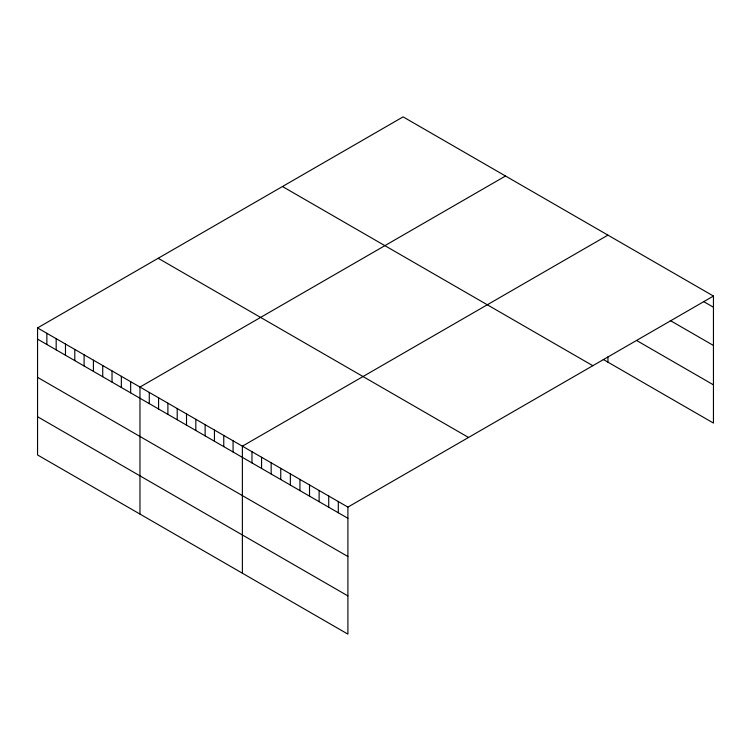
<?xml version="1.0" encoding="UTF-8"?>
<svg xmlns="http://www.w3.org/2000/svg" width="751" height="751" viewBox="0 0 751 751"><rect width="100%" height="100%" fill="white"/><g stroke="black" fill="none" stroke-linecap="round" stroke-linejoin="round"><path stroke-width="1.13" d="M713.45 296.054L347.901 507.103L347.901 634.126L37.55 454.946L37.55 327.924L403.099 116.874L713.45 296.054L713.45 423.076L603.278 359.466M505.517 176.006L139.968 387.056L139.968 514.078M607.934 235.129L242.376 446.178L242.376 573.201M703.856 301.705L713.45 307.243M670.286 320.546L713.45 345.469M636.707 340.541L713.45 384.85M282.47 186.52L592.821 365.699M158.179 258.278L468.53 437.457M37.55 327.924L347.901 507.103M37.55 339.114L347.901 518.293M37.55 377.34L347.901 556.519M37.55 416.721L347.901 595.9M607.934 356.847L607.934 362.16M338.307 501.565L338.307 512.755M328.713 496.026L328.713 507.216M319.119 490.487L319.119 501.677M309.525 484.949L309.525 496.139M299.94 479.41L299.94 490.6M290.346 473.872L290.346 485.062M280.752 468.333L280.752 479.523M271.158 462.794L271.158 473.984M261.564 457.256L261.564 468.446M251.97 451.717L251.97 462.907M233.073 440.809L233.073 451.999M223.76 435.43L223.76 446.62M214.448 430.051L214.448 441.241M205.136 424.681L205.136 435.871M195.823 419.302L195.823 430.492M186.52 413.932L186.52 425.122M177.208 408.553L177.208 419.743M167.895 403.174L167.895 414.364M158.583 397.805L158.583 408.995M149.28 392.426L149.28 403.616M130.655 381.677L130.655 392.867M121.343 376.298L121.343 387.488M112.03 370.928L112.03 382.118M102.727 365.549L102.727 376.739M93.415 360.18L93.415 371.36M84.103 354.801L84.103 365.99M74.79 349.422L74.79 360.611M65.478 344.052L65.478 355.242M56.175 338.673L56.175 349.863M46.862 333.303L46.862 344.484"/></g></svg>
